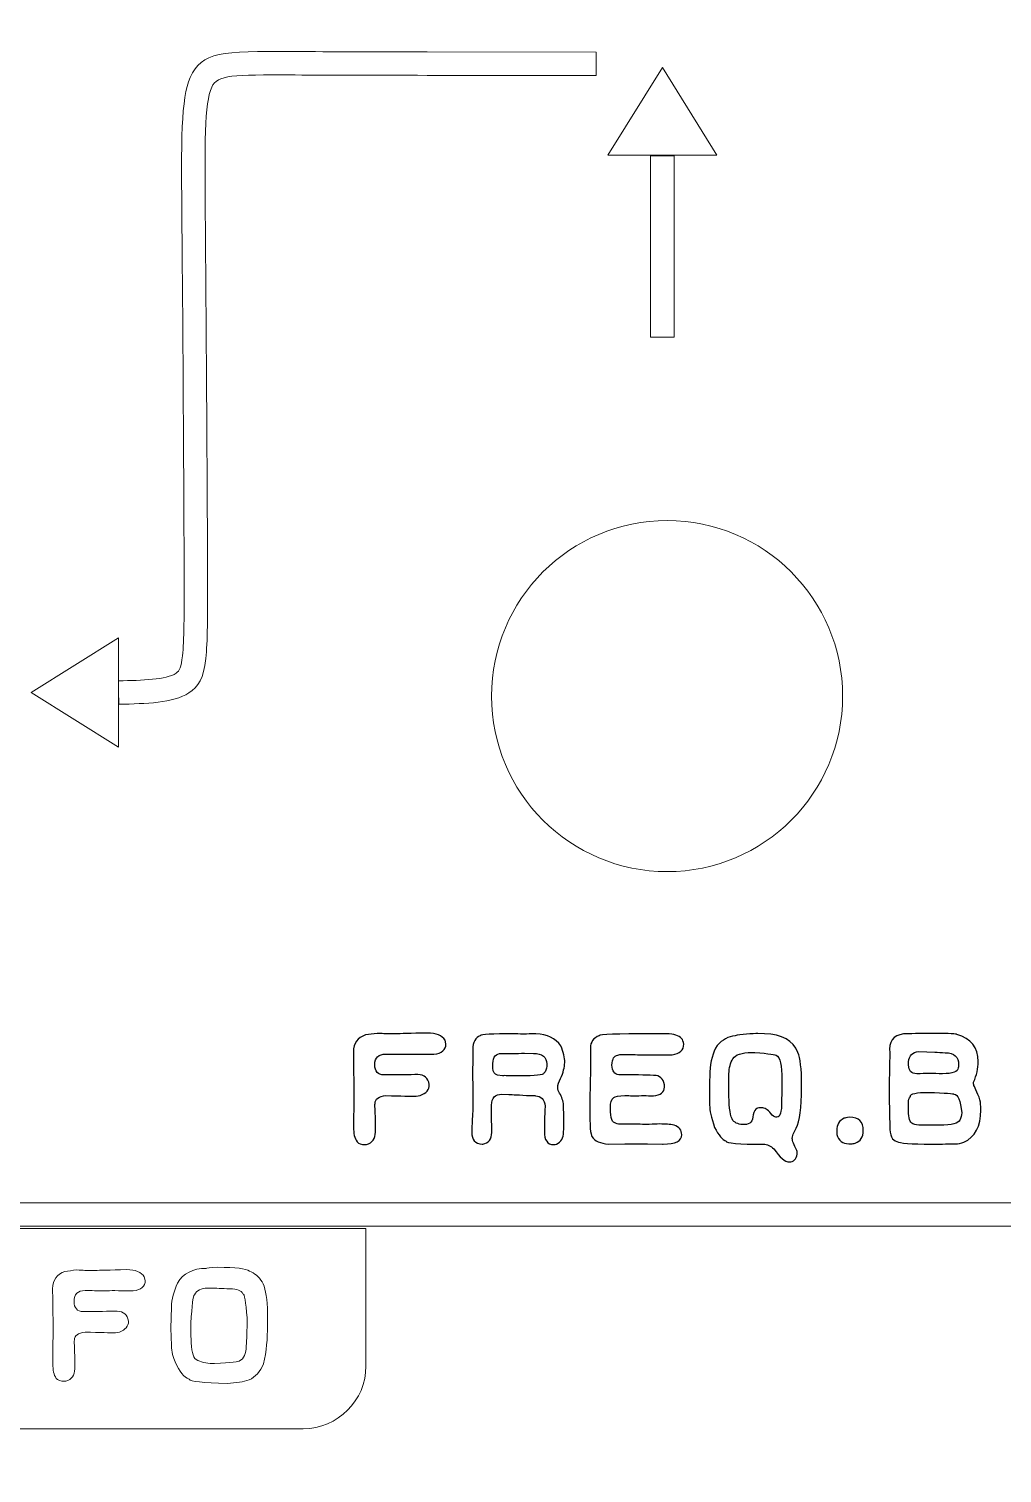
# Model space of a CAD drawing. Header units: centimetres. Extents: x -13.1 to 12.9, y -13 to 13.
# Drawn here: x -10.046 to -6.94, y 5.865 to 10.473 of the extents above; entities that cross this region are included whole.
import ezdxf

# ---------------------------------------------------------------- set-up
doc = ezdxf.new("R2010")
doc.units = ezdxf.units.CM
doc.header["$MEASUREMENT"] = 0
doc.layers.add('Layer 1', color=7, linetype='Continuous')

msp = doc.modelspace()

# ---------------------------------------------------------------- linework, layer by layer
at = {"layer": 'Layer 1', "color": 250, "lineweight": 9}
msp.add_open_spline([(-12.85, 12.98), (-12.85, 12.98), (12.75, 12.98), (12.75, 12.98), (12.75, 12.98), (12.86, 12.98), (12.95, 12.88999), (12.95, 12.78), (12.95, 12.78), (12.95, 12.78), (12.95, -12.82), (12.95, -12.82), (12.95, -12.82), (12.95, -12.93001), (12.86, -13.02), (12.75, -13.02), (12.75, -13.02), (12.75, -13.02), (-12.85, -13.02), (-12.85, -13.02), (-12.85, -13.02), (-12.96, -13.02), (-13.05, -12.93001), (-13.05, -12.82), (-13.05, -12.82), (-13.05, -12.82), (-13.05, 12.78), (-13.05, 12.78), (-13.05, 12.78), (-13.05, 12.88999), (-12.96, 12.98), (-12.85, 12.98)], degree=3, knots=[0, 0, 0, 0, 0.1111111, 0.1111111, 0.1111111, 0.1111111, 0.2222222, 0.2222222, 0.2222222, 0.2222222, 0.3333333, 0.3333333, 0.3333333, 0.3333333, 0.4444444, 0.4444444, 0.4444444, 0.4444444, 0.5555556, 0.5555556, 0.5555556, 0.5555556, 0.6666667, 0.6666667, 0.6666667, 0.6666667, 0.7777778, 0.7777778, 0.7777778, 0.7777778, 1, 1, 1, 1], dxfattribs=at)
at = {"layer": 'Layer 1', "color": 177, "lineweight": 9}
for points, knots in [([(-12.6284, 12.92752), (-12.6284, 12.92752), (-6.6284, 12.92752), (-6.6284, 12.92752), (-6.6284, 12.92752), (-6.56306, 12.92752), (-6.50366, 12.9008), (-6.46064, 12.85778), (-6.46064, 12.85778), (-6.41762, 12.81476), (-6.3909, 12.75536), (-6.3909, 12.69002), (-6.3909, 12.69002), (-6.3909, 12.69002), (-6.3909, 6.89002), (-6.3909, 6.89002), (-6.3909, 6.89002), (-6.3909, 6.82468), (-6.41762, 6.76528), (-6.46064, 6.72226), (-6.46064, 6.72226), (-6.50366, 6.67924), (-6.56306, 6.65252), (-6.6284, 6.65252), (-6.6284, 6.65252), (-6.6284, 6.65252), (-12.8659, 6.65252), (-12.8659, 6.65252), (-12.8659, 6.65252), (-12.8659, 6.65252), (-12.8659, 12.69002), (-12.8659, 12.69002), (-12.8659, 12.69002), (-12.8659, 12.75536), (-12.83918, 12.81476), (-12.79616, 12.85778), (-12.79616, 12.85778), (-12.75314, 12.9008), (-12.69374, 12.92752), (-12.6284, 12.92752)], [0, 0, 0, 0, 0.0909091, 0.0909091, 0.0909091, 0.0909091, 0.1818182, 0.1818182, 0.1818182, 0.1818182, 0.2727273, 0.2727273, 0.2727273, 0.2727273, 0.3636364, 0.3636364, 0.3636364, 0.3636364, 0.4545455, 0.4545455, 0.4545455, 0.4545455, 0.5454545, 0.5454545, 0.5454545, 0.5454545, 0.6363636, 0.6363636, 0.6363636, 0.6363636, 0.7272727, 0.7272727, 0.7272727, 0.7272727, 0.8181818, 0.8181818, 0.8181818, 0.8181818, 1, 1, 1, 1]), ([(-6.6284, 12.85252), (-6.6284, 12.85252), (-12.6284, 12.85252), (-12.6284, 12.85252), (-12.6284, 12.85252), (-12.67305, 12.85252), (-12.71368, 12.83422), (-12.74314, 12.80476), (-12.74314, 12.80476), (-12.7726, 12.7753), (-12.7909, 12.73467), (-12.7909, 12.69002), (-12.7909, 12.69002), (-12.7909, 12.69002), (-12.7909, 6.72752), (-12.7909, 6.72752), (-12.7909, 6.72752), (-12.7909, 6.72752), (-6.6284, 6.72752), (-6.6284, 6.72752), (-6.6284, 6.72752), (-6.58375, 6.72752), (-6.54312, 6.74582), (-6.51366, 6.77528), (-6.51366, 6.77528), (-6.4842, 6.80474), (-6.4659, 6.84537), (-6.4659, 6.89002), (-6.4659, 6.89002), (-6.4659, 6.89002), (-6.4659, 12.69002), (-6.4659, 12.69002), (-6.4659, 12.69002), (-6.4659, 12.73467), (-6.4842, 12.7753), (-6.51366, 12.80476), (-6.51366, 12.80476), (-6.54312, 12.83422), (-6.58375, 12.85252), (-6.6284, 12.85252)], [0, 0, 0, 0, 0.0909091, 0.0909091, 0.0909091, 0.0909091, 0.1818182, 0.1818182, 0.1818182, 0.1818182, 0.2727273, 0.2727273, 0.2727273, 0.2727273, 0.3636364, 0.3636364, 0.3636364, 0.3636364, 0.4545455, 0.4545455, 0.4545455, 0.4545455, 0.5454545, 0.5454545, 0.5454545, 0.5454545, 0.6363636, 0.6363636, 0.6363636, 0.6363636, 0.7272727, 0.7272727, 0.7272727, 0.7272727, 0.8181818, 0.8181818, 0.8181818, 0.8181818, 1, 1, 1, 1]), ([(-8.23535, 10.32351), (-8.23535, 10.32351), (-8.77459, 10.32444), (-8.77459, 10.32444), (-8.77459, 10.32444), (-8.94138, 10.32477), (-9.08844, 10.32515), (-9.19591, 10.32558), (-9.19591, 10.32558), (-9.19591, 10.32558), (-9.20529, 10.32562), (-9.20529, 10.32562), (-9.20529, 10.32562), (-9.3935, 10.3264), (-9.44477, 10.3266), (-9.46229, 10.28698), (-9.46229, 10.28698), (-9.48603, 10.2333), (-9.485, 10.11515), (-9.48256, 9.83482), (-9.48256, 9.83482), (-9.48256, 9.83482), (-9.48229, 9.80395), (-9.48229, 9.80395), (-9.48229, 9.80395), (-9.4809, 9.64151), (-9.47934, 9.42833), (-9.47809, 9.2232), (-9.47809, 9.2232), (-9.47698, 9.03968), (-9.47608, 8.86268), (-9.47574, 8.73453), (-9.47574, 8.73453), (-9.47539, 8.5974), (-9.47566, 8.51569), (-9.48133, 8.46439), (-9.48133, 8.46439), (-9.48841, 8.40041), (-9.50431, 8.37403), (-9.53541, 8.35402), (-9.53541, 8.35402), (-9.58558, 8.32175), (-9.67207, 8.31984), (-9.75854, 8.31796), (-9.75854, 8.31796), (-9.75854, 8.31796), (-9.75927, 8.31781), (-9.75927, 8.31781), (-9.75927, 8.31781), (-9.75927, 8.31781), (-9.75936, 8.35991), (-9.75936, 8.35991), (-9.75936, 8.35991), (-9.75936, 8.35991), (-9.76, 8.39266), (-9.76, 8.39266), (-9.76, 8.39266), (-9.76, 8.39266), (-9.75936, 8.39267), (-9.75936, 8.39267), (-9.75936, 8.39267), (-9.75936, 8.39267), (-9.75936, 8.39281), (-9.75936, 8.39281), (-9.75936, 8.39281), (-9.75936, 8.39281), (-9.75927, 8.39268), (-9.75927, 8.39268), (-9.75927, 8.39268), (-9.68377, 8.39433), (-9.60841, 8.39604), (-9.57583, 8.417), (-9.57583, 8.417), (-9.56548, 8.42366), (-9.55974, 8.43647), (-9.55575, 8.47259), (-9.55575, 8.47259), (-9.55035, 8.52144), (-9.5501, 8.60094), (-9.55044, 8.73453), (-9.55044, 8.73453), (-9.55077, 8.86231), (-9.55167, 9.03924), (-9.55279, 9.2229), (-9.55279, 9.2229), (-9.55403, 9.42741), (-9.55559, 9.64051), (-9.55699, 9.80337), (-9.55699, 9.80337), (-9.55699, 9.80337), (-9.55726, 9.83424), (-9.55726, 9.83424), (-9.55726, 9.83424), (-9.55981, 10.12621), (-9.56088, 10.24928), (-9.53085, 10.31716), (-9.53085, 10.31716), (-9.49355, 10.40151), (-9.43178, 10.40125), (-9.20499, 10.40032), (-9.20499, 10.40032), (-9.20499, 10.40032), (-9.19561, 10.40028), (-9.19561, 10.40028), (-9.19561, 10.40028), (-9.08793, 10.39984), (-8.94103, 10.39946), (-8.77459, 10.39914), (-8.77459, 10.39914), (-8.77459, 10.39914), (-8.23535, 10.39821), (-8.23535, 10.39821), (-8.23535, 10.39821), (-8.23535, 10.39821), (-8.23535, 10.32351), (-8.23535, 10.32351)], [0, 0, 0, 0, 0.0333333, 0.0333333, 0.0333333, 0.0333333, 0.0666667, 0.0666667, 0.0666667, 0.0666667, 0.1, 0.1, 0.1, 0.1, 0.1333333, 0.1333333, 0.1333333, 0.1333333, 0.1666667, 0.1666667, 0.1666667, 0.1666667, 0.2, 0.2, 0.2, 0.2, 0.2333333, 0.2333333, 0.2333333, 0.2333333, 0.2666667, 0.2666667, 0.2666667, 0.2666667, 0.3, 0.3, 0.3, 0.3, 0.3333333, 0.3333333, 0.3333333, 0.3333333, 0.3666667, 0.3666667, 0.3666667, 0.3666667, 0.4, 0.4, 0.4, 0.4, 0.4333333, 0.4333333, 0.4333333, 0.4333333, 0.4666667, 0.4666667, 0.4666667, 0.4666667, 0.5, 0.5, 0.5, 0.5, 0.5333333, 0.5333333, 0.5333333, 0.5333333, 0.5666667, 0.5666667, 0.5666667, 0.5666667, 0.6, 0.6, 0.6, 0.6, 0.6333333, 0.6333333, 0.6333333, 0.6333333, 0.6666667, 0.6666667, 0.6666667, 0.6666667, 0.7, 0.7, 0.7, 0.7, 0.7333333, 0.7333333, 0.7333333, 0.7333333, 0.7666667, 0.7666667, 0.7666667, 0.7666667, 0.8, 0.8, 0.8, 0.8, 0.8333333, 0.8333333, 0.8333333, 0.8333333, 0.8666667, 0.8666667, 0.8666667, 0.8666667, 0.9, 0.9, 0.9, 0.9, 0.9333333, 0.9333333, 0.9333333, 0.9333333, 1, 1, 1, 1]), ([(-8.19899, 10.06988), (-8.19899, 10.06988), (-8.02451, 10.34899), (-8.02451, 10.34899), (-8.02451, 10.34899), (-8.02451, 10.34899), (-7.85039, 10.06988), (-7.85039, 10.06988), (-7.85039, 10.06988), (-7.85039, 10.06988), (-8.19899, 10.06988), (-8.19899, 10.06988)], [0, 0, 0, 0, 0.25, 0.25, 0.25, 0.25, 0.5, 0.5, 0.5, 0.5, 1, 1, 1, 1]), ([(-7.987, 10.06751), (-7.987, 10.06751), (-7.987, 9.48906), (-7.987, 9.48906), (-7.987, 9.48906), (-7.987, 9.48906), (-8.062, 9.48906), (-8.062, 9.48906), (-8.062, 9.48906), (-8.062, 9.48906), (-8.062, 10.06751), (-8.062, 10.06751), (-8.062, 10.06751), (-8.062, 10.06751), (-7.987, 10.06751), (-7.987, 10.06751)], [0, 0, 0, 0, 0.2, 0.2, 0.2, 0.2, 0.4, 0.4, 0.4, 0.4, 0.6, 0.6, 0.6, 0.6, 1, 1, 1, 1]), ([(-9.75936, 8.18083), (-9.75936, 8.18083), (-10.03847, 8.35531), (-10.03847, 8.35531), (-10.03847, 8.35531), (-10.03847, 8.35531), (-9.75936, 8.52943), (-9.75936, 8.52943), (-9.75936, 8.52943), (-9.75936, 8.52943), (-9.75936, 8.18083), (-9.75936, 8.18083)], [0, 0, 0, 0, 0.25, 0.25, 0.25, 0.25, 0.5, 0.5, 0.5, 0.5, 1, 1, 1, 1]), ([(-8.97019, 6.64576), (-8.97019, 6.64576), (-12.86583, 6.64576), (-12.86583, 6.64576), (-12.86583, 6.64576), (-12.86583, 6.64576), (-12.86583, 6.20669), (-12.86583, 6.20669), (-12.86583, 6.20669), (-12.86583, 6.09669), (-12.77583, 6.00669), (-12.66583, 6.00669), (-12.66583, 6.00669), (-12.66583, 6.00669), (-9.17019, 6.00669), (-9.17019, 6.00669), (-9.17019, 6.00669), (-9.06019, 6.00669), (-8.97019, 6.09669), (-8.97019, 6.20669), (-8.97019, 6.20669), (-8.97019, 6.20669), (-8.97019, 6.64576), (-8.97019, 6.64576)], [0, 0, 0, 0, 0.1428571, 0.1428571, 0.1428571, 0.1428571, 0.2857143, 0.2857143, 0.2857143, 0.2857143, 0.4285714, 0.4285714, 0.4285714, 0.4285714, 0.5714286, 0.5714286, 0.5714286, 0.5714286, 0.7142857, 0.7142857, 0.7142857, 0.7142857, 1, 1, 1, 1]), ([(-9.73376, 6.51411), (-9.70582, 6.51411), (-9.6871, 6.50649), (-9.6776, 6.49125), (-9.6776, 6.49125), (-9.6776, 6.49125), (-9.67449, 6.47912), (-9.67449, 6.47912), (-9.67449, 6.47912), (-9.67449, 6.46077), (-9.68728, 6.44977), (-9.71287, 6.44629), (-9.71287, 6.44629), (-9.71814, 6.44629), (-9.7379, 6.44657), (-9.77204, 6.44713), (-9.77204, 6.44713), (-9.78258, 6.44713), (-9.79462, 6.44685), (-9.80817, 6.44629), (-9.80817, 6.44629), (-9.81917, 6.44685), (-9.83667, 6.44713), (-9.86056, 6.44713), (-9.86056, 6.44713), (-9.86056, 6.44713), (-9.8663, 6.44713), (-9.8663, 6.44713), (-9.8663, 6.44713), (-9.88982, 6.44713), (-9.90158, 6.43585), (-9.90158, 6.41327), (-9.90158, 6.41327), (-9.90158, 6.39135), (-9.89189, 6.38044), (-9.87242, 6.38044), (-9.87242, 6.38044), (-9.82632, 6.381), (-9.7902, 6.38128), (-9.76405, 6.38128), (-9.76405, 6.38128), (-9.74373, 6.38128), (-9.73159, 6.37065), (-9.72774, 6.34958), (-9.72774, 6.34958), (-9.72774, 6.33378), (-9.73742, 6.32211), (-9.7569, 6.31459), (-9.7569, 6.31459), (-9.7569, 6.31459), (-9.76988, 6.31261), (-9.76988, 6.31261), (-9.76988, 6.31261), (-9.78568, 6.31261), (-9.81786, 6.31327), (-9.8663, 6.31459), (-9.8663, 6.31459), (-9.88916, 6.31214), (-9.90055, 6.30386), (-9.90055, 6.28975), (-9.90055, 6.28975), (-9.9013, 6.28702), (-9.90158, 6.28458), (-9.90158, 6.2826), (-9.90158, 6.2826), (-9.90036, 6.26294), (-9.8997, 6.2493), (-9.8997, 6.24178), (-9.8997, 6.24178), (-9.8997, 6.24178), (-9.8997, 6.19803), (-9.8997, 6.19803), (-9.8997, 6.19803), (-9.8997, 6.17687), (-9.90911, 6.16351), (-9.92783, 6.15805), (-9.92783, 6.15805), (-9.92783, 6.15805), (-9.93084, 6.15805), (-9.93084, 6.15805), (-9.93084, 6.15805), (-9.94476, 6.15805), (-9.95398, 6.16106), (-9.95821, 6.16708), (-9.95821, 6.16708), (-9.96254, 6.1732), (-9.96555, 6.17997), (-9.96705, 6.1875), (-9.96705, 6.1875), (-9.96865, 6.19502), (-9.96941, 6.20349), (-9.96941, 6.2129), (-9.96941, 6.2129), (-9.96941, 6.21525), (-9.96931, 6.22832), (-9.96912, 6.25203), (-9.96912, 6.25203), (-9.96894, 6.27442), (-9.96884, 6.28825), (-9.96884, 6.29361), (-9.96884, 6.29361), (-9.96865, 6.33331), (-9.96856, 6.35494), (-9.96856, 6.35842), (-9.96856, 6.35842), (-9.9695, 6.39107), (-9.96997, 6.42268), (-9.96997, 6.45315), (-9.96997, 6.45315), (-9.96997, 6.48185), (-9.95689, 6.5001), (-9.93084, 6.508), (-9.93084, 6.508), (-9.91945, 6.51007), (-9.90704, 6.51176), (-9.89358, 6.51298), (-9.89358, 6.51298), (-9.88239, 6.51223), (-9.87373, 6.51186), (-9.86743, 6.51186), (-9.86743, 6.51186), (-9.86743, 6.51186), (-9.83328, 6.51186), (-9.83328, 6.51186), (-9.83328, 6.51186), (-9.82134, 6.51186), (-9.78813, 6.51261), (-9.73376, 6.51411)], [0, 0, 0, 0, 0.030303, 0.030303, 0.030303, 0.030303, 0.0606061, 0.0606061, 0.0606061, 0.0606061, 0.0909091, 0.0909091, 0.0909091, 0.0909091, 0.1212121, 0.1212121, 0.1212121, 0.1212121, 0.1515152, 0.1515152, 0.1515152, 0.1515152, 0.1818182, 0.1818182, 0.1818182, 0.1818182, 0.2121212, 0.2121212, 0.2121212, 0.2121212, 0.2424242, 0.2424242, 0.2424242, 0.2424242, 0.2727273, 0.2727273, 0.2727273, 0.2727273, 0.3030303, 0.3030303, 0.3030303, 0.3030303, 0.3333333, 0.3333333, 0.3333333, 0.3333333, 0.3636364, 0.3636364, 0.3636364, 0.3636364, 0.3939394, 0.3939394, 0.3939394, 0.3939394, 0.4242424, 0.4242424, 0.4242424, 0.4242424, 0.4545455, 0.4545455, 0.4545455, 0.4545455, 0.4848485, 0.4848485, 0.4848485, 0.4848485, 0.5151515, 0.5151515, 0.5151515, 0.5151515, 0.5454545, 0.5454545, 0.5454545, 0.5454545, 0.5757576, 0.5757576, 0.5757576, 0.5757576, 0.6060606, 0.6060606, 0.6060606, 0.6060606, 0.6363636, 0.6363636, 0.6363636, 0.6363636, 0.6666667, 0.6666667, 0.6666667, 0.6666667, 0.6969697, 0.6969697, 0.6969697, 0.6969697, 0.7272727, 0.7272727, 0.7272727, 0.7272727, 0.7575758, 0.7575758, 0.7575758, 0.7575758, 0.7878788, 0.7878788, 0.7878788, 0.7878788, 0.8181818, 0.8181818, 0.8181818, 0.8181818, 0.8484848, 0.8484848, 0.8484848, 0.8484848, 0.8787879, 0.8787879, 0.8787879, 0.8787879, 0.9090909, 0.9090909, 0.9090909, 0.9090909, 0.9393939, 0.9393939, 0.9393939, 0.9393939, 1, 1, 1, 1]), ([(-9.44308, 6.52154), (-9.38626, 6.52154), (-9.35267, 6.51741), (-9.34214, 6.50913), (-9.34214, 6.50913), (-9.32549, 6.50311), (-9.31203, 6.49172), (-9.30197, 6.47498), (-9.30197, 6.47498), (-9.29237, 6.45936), (-9.28654, 6.43142), (-9.28428, 6.39116), (-9.28428, 6.39116), (-9.28428, 6.39116), (-9.28428, 6.33547), (-9.28428, 6.33547), (-9.28428, 6.33547), (-9.28428, 6.29436), (-9.28842, 6.25363), (-9.2967, 6.21346), (-9.2967, 6.21346), (-9.30752, 6.18863), (-9.32295, 6.1715), (-9.34298, 6.16219), (-9.34298, 6.16219), (-9.36104, 6.15664), (-9.38437, 6.15288), (-9.41297, 6.1509), (-9.41297, 6.1509), (-9.49058, 6.15288), (-9.53103, 6.15739), (-9.53451, 6.16435), (-9.53451, 6.16435), (-9.55051, 6.17094), (-9.56537, 6.18938), (-9.57891, 6.21948), (-9.57891, 6.21948), (-9.58625, 6.23434), (-9.5902, 6.25184), (-9.59077, 6.27188), (-9.59077, 6.27188), (-9.59077, 6.27188), (-9.59274, 6.32776), (-9.59274, 6.32776), (-9.59274, 6.32776), (-9.59274, 6.32776), (-9.59105, 6.39398), (-9.59105, 6.39398), (-9.59105, 6.39398), (-9.58992, 6.41948), (-9.58343, 6.44516), (-9.57148, 6.47112), (-9.57148, 6.47112), (-9.55295, 6.50254), (-9.52238, 6.51825), (-9.47995, 6.51825), (-9.47995, 6.51825), (-9.47995, 6.51948), (-9.46763, 6.5206), (-9.44308, 6.52154)], [0, 0, 0, 0, 0.0625, 0.0625, 0.0625, 0.0625, 0.125, 0.125, 0.125, 0.125, 0.1875, 0.1875, 0.1875, 0.1875, 0.25, 0.25, 0.25, 0.25, 0.3125, 0.3125, 0.3125, 0.3125, 0.375, 0.375, 0.375, 0.375, 0.4375, 0.4375, 0.4375, 0.4375, 0.5, 0.5, 0.5, 0.5, 0.5625, 0.5625, 0.5625, 0.5625, 0.625, 0.625, 0.625, 0.625, 0.6875, 0.6875, 0.6875, 0.6875, 0.75, 0.75, 0.75, 0.75, 0.8125, 0.8125, 0.8125, 0.8125, 0.875, 0.875, 0.875, 0.875, 1, 1, 1, 1]), ([(-9.52821, 6.29333), (-9.52821, 6.25683), (-9.52294, 6.23491), (-9.5125, 6.22776), (-9.5125, 6.22776), (-9.49764, 6.21892), (-9.47995, 6.21449), (-9.45963, 6.21449), (-9.45963, 6.21449), (-9.45963, 6.21449), (-9.45352, 6.21449), (-9.45352, 6.21449), (-9.45352, 6.21449), (-9.40027, 6.21732), (-9.37356, 6.22033), (-9.37356, 6.22362), (-9.37356, 6.22362), (-9.35945, 6.22983), (-9.35239, 6.24563), (-9.35239, 6.27103), (-9.35239, 6.27103), (-9.35089, 6.28881), (-9.34985, 6.31863), (-9.34938, 6.36031), (-9.34938, 6.36031), (-9.35361, 6.41158), (-9.35803, 6.43726), (-9.36283, 6.43726), (-9.36283, 6.43726), (-9.36819, 6.44751), (-9.38193, 6.45268), (-9.40422, 6.45268), (-9.40422, 6.45268), (-9.43103, 6.4541), (-9.45051, 6.45485), (-9.46264, 6.45485), (-9.46264, 6.45485), (-9.46264, 6.45485), (-9.47553, 6.45485), (-9.47553, 6.45485), (-9.47553, 6.45485), (-9.49613, 6.45485), (-9.51015, 6.44798), (-9.51749, 6.43415), (-9.51749, 6.43415), (-9.52191, 6.43067), (-9.52567, 6.40047), (-9.52877, 6.34347), (-9.52877, 6.34347), (-9.52896, 6.33651), (-9.52906, 6.32954), (-9.52906, 6.32258), (-9.52906, 6.32258), (-9.52906, 6.3128), (-9.52877, 6.30311), (-9.52821, 6.29333)], [0, 0, 0, 0, 0.0666667, 0.0666667, 0.0666667, 0.0666667, 0.1333333, 0.1333333, 0.1333333, 0.1333333, 0.2, 0.2, 0.2, 0.2, 0.2666667, 0.2666667, 0.2666667, 0.2666667, 0.3333333, 0.3333333, 0.3333333, 0.3333333, 0.4, 0.4, 0.4, 0.4, 0.4666667, 0.4666667, 0.4666667, 0.4666667, 0.5333333, 0.5333333, 0.5333333, 0.5333333, 0.6, 0.6, 0.6, 0.6, 0.6666667, 0.6666667, 0.6666667, 0.6666667, 0.7333333, 0.7333333, 0.7333333, 0.7333333, 0.8, 0.8, 0.8, 0.8, 0.8666667, 0.8666667, 0.8666667, 0.8666667, 1, 1, 1, 1])]:
    msp.add_open_spline(points, degree=3, knots=knots, dxfattribs=at)
at = {"layer": 'Layer 1', "color": 242, "lineweight": 9}
msp.add_open_spline([(-8.56946, 8.34403), (-8.56946, 8.65331), (-8.31873, 8.90403), (-8.00946, 8.90403), (-8.00946, 8.90403), (-7.70018, 8.90403), (-7.44947, 8.65331), (-7.44947, 8.34403), (-7.44947, 8.34403), (-7.44946, 8.03475), (-7.70018, 7.78403), (-8.00945, 7.78403), (-8.00945, 7.78403), (-8.31873, 7.78403), (-8.56944, 8.03475), (-8.56944, 8.34403)], degree=3, knots=[0, 0, 0, 0, 0.2, 0.2, 0.2, 0.2, 0.4, 0.4, 0.4, 0.4, 0.6, 0.6, 0.6, 0.6, 1, 1, 1, 1], dxfattribs=at)
at = {"layer": 'Layer 1', "color": 177}
for points, knots in [([(-8.77417, 7.26903), (-8.74623, 7.26903), (-8.72751, 7.26141), (-8.71801, 7.24617), (-8.71801, 7.24617), (-8.71801, 7.24617), (-8.7149, 7.23404), (-8.7149, 7.23404), (-8.7149, 7.23404), (-8.7149, 7.21569), (-8.72769, 7.20469), (-8.75328, 7.20121), (-8.75328, 7.20121), (-8.75855, 7.20121), (-8.77831, 7.20149), (-8.81245, 7.20205), (-8.81245, 7.20205), (-8.82299, 7.20205), (-8.83503, 7.20177), (-8.84858, 7.20121), (-8.84858, 7.20121), (-8.85958, 7.20177), (-8.87708, 7.20205), (-8.90097, 7.20205), (-8.90097, 7.20205), (-8.90097, 7.20205), (-8.90671, 7.20205), (-8.90671, 7.20205), (-8.90671, 7.20205), (-8.93023, 7.20205), (-8.94199, 7.19077), (-8.94199, 7.16819), (-8.94199, 7.16819), (-8.94199, 7.14627), (-8.9323, 7.13536), (-8.91283, 7.13536), (-8.91283, 7.13536), (-8.86673, 7.13592), (-8.83061, 7.1362), (-8.80446, 7.1362), (-8.80446, 7.1362), (-8.78414, 7.1362), (-8.772, 7.12557), (-8.76815, 7.1045), (-8.76815, 7.1045), (-8.76815, 7.0887), (-8.77783, 7.07703), (-8.79731, 7.06951), (-8.79731, 7.06951), (-8.79731, 7.06951), (-8.81029, 7.06753), (-8.81029, 7.06753), (-8.81029, 7.06753), (-8.82609, 7.06753), (-8.85827, 7.06819), (-8.90671, 7.06951), (-8.90671, 7.06951), (-8.92957, 7.06706), (-8.94096, 7.05878), (-8.94096, 7.04467), (-8.94096, 7.04467), (-8.94171, 7.04194), (-8.94199, 7.0395), (-8.94199, 7.03752), (-8.94199, 7.03752), (-8.94077, 7.01786), (-8.94011, 7.00422), (-8.94011, 6.9967), (-8.94011, 6.9967), (-8.94011, 6.9967), (-8.94011, 6.95295), (-8.94011, 6.95295), (-8.94011, 6.95295), (-8.94011, 6.93179), (-8.94952, 6.91843), (-8.96824, 6.91297), (-8.96824, 6.91297), (-8.96824, 6.91297), (-8.97125, 6.91297), (-8.97125, 6.91297), (-8.97125, 6.91297), (-8.98517, 6.91297), (-8.99439, 6.91598), (-8.99862, 6.922), (-8.99862, 6.922), (-9.00295, 6.92812), (-9.00596, 6.93489), (-9.00746, 6.94242), (-9.00746, 6.94242), (-9.00906, 6.94994), (-9.00982, 6.95841), (-9.00982, 6.96782), (-9.00982, 6.96782), (-9.00982, 6.97017), (-9.00972, 6.98324), (-9.00953, 7.00695), (-9.00953, 7.00695), (-9.00935, 7.02934), (-9.00925, 7.04317), (-9.00925, 7.04853), (-9.00925, 7.04853), (-9.00906, 7.08823), (-9.00897, 7.10986), (-9.00897, 7.11334), (-9.00897, 7.11334), (-9.00991, 7.14599), (-9.01038, 7.1776), (-9.01038, 7.20807), (-9.01038, 7.20807), (-9.01038, 7.23677), (-8.9973, 7.25502), (-8.97125, 7.26292), (-8.97125, 7.26292), (-8.95986, 7.26499), (-8.94745, 7.26668), (-8.93399, 7.2679), (-8.93399, 7.2679), (-8.9228, 7.26715), (-8.91414, 7.26678), (-8.90784, 7.26678), (-8.90784, 7.26678), (-8.90784, 7.26678), (-8.87369, 7.26678), (-8.87369, 7.26678), (-8.87369, 7.26678), (-8.86175, 7.26678), (-8.82854, 7.26753), (-8.77417, 7.26903)], [0, 0, 0, 0, 0.030303, 0.030303, 0.030303, 0.030303, 0.0606061, 0.0606061, 0.0606061, 0.0606061, 0.0909091, 0.0909091, 0.0909091, 0.0909091, 0.1212121, 0.1212121, 0.1212121, 0.1212121, 0.1515152, 0.1515152, 0.1515152, 0.1515152, 0.1818182, 0.1818182, 0.1818182, 0.1818182, 0.2121212, 0.2121212, 0.2121212, 0.2121212, 0.2424242, 0.2424242, 0.2424242, 0.2424242, 0.2727273, 0.2727273, 0.2727273, 0.2727273, 0.3030303, 0.3030303, 0.3030303, 0.3030303, 0.3333333, 0.3333333, 0.3333333, 0.3333333, 0.3636364, 0.3636364, 0.3636364, 0.3636364, 0.3939394, 0.3939394, 0.3939394, 0.3939394, 0.4242424, 0.4242424, 0.4242424, 0.4242424, 0.4545455, 0.4545455, 0.4545455, 0.4545455, 0.4848485, 0.4848485, 0.4848485, 0.4848485, 0.5151515, 0.5151515, 0.5151515, 0.5151515, 0.5454545, 0.5454545, 0.5454545, 0.5454545, 0.5757576, 0.5757576, 0.5757576, 0.5757576, 0.6060606, 0.6060606, 0.6060606, 0.6060606, 0.6363636, 0.6363636, 0.6363636, 0.6363636, 0.6666667, 0.6666667, 0.6666667, 0.6666667, 0.6969697, 0.6969697, 0.6969697, 0.6969697, 0.7272727, 0.7272727, 0.7272727, 0.7272727, 0.7575758, 0.7575758, 0.7575758, 0.7575758, 0.7878788, 0.7878788, 0.7878788, 0.7878788, 0.8181818, 0.8181818, 0.8181818, 0.8181818, 0.8484848, 0.8484848, 0.8484848, 0.8484848, 0.8787879, 0.8787879, 0.8787879, 0.8787879, 0.9090909, 0.9090909, 0.9090909, 0.9090909, 0.9393939, 0.9393939, 0.9393939, 0.9393939, 1, 1, 1, 1]), ([(-8.42779, 7.26631), (-8.39177, 7.26574), (-8.36533, 7.25295), (-8.3484, 7.22792), (-8.3484, 7.22792), (-8.34012, 7.20807), (-8.33598, 7.19058), (-8.33598, 7.17534), (-8.33598, 7.17534), (-8.33598, 7.17534), (-8.33598, 7.17449), (-8.33598, 7.17449), (-8.33598, 7.17449), (-8.33636, 7.16038), (-8.34078, 7.14335), (-8.34925, 7.1235), (-8.34925, 7.1235), (-8.35508, 7.11325), (-8.35809, 7.10384), (-8.35809, 7.09538), (-8.35809, 7.09538), (-8.35809, 7.08898), (-8.3563, 7.08296), (-8.35282, 7.0775), (-8.35282, 7.0775), (-8.34492, 7.06499), (-8.34068, 7.0521), (-8.34012, 7.03893), (-8.34012, 7.03893), (-8.34012, 7.03893), (-8.33852, 7.00168), (-8.33852, 7.00168), (-8.33852, 7.00168), (-8.33852, 7.00168), (-8.33852, 6.98983), (-8.33852, 6.98983), (-8.33852, 6.98983), (-8.33852, 6.97656), (-8.33899, 6.96452), (-8.33984, 6.95342), (-8.33984, 6.95342), (-8.34003, 6.93395), (-8.34765, 6.92116), (-8.36279, 6.91485), (-8.36279, 6.91485), (-8.36514, 6.91363), (-8.36778, 6.91297), (-8.37069, 6.91297), (-8.37069, 6.91297), (-8.37069, 6.91297), (-8.37154, 6.91297), (-8.37154, 6.91297), (-8.37154, 6.91297), (-8.3912, 6.91335), (-8.40108, 6.92718), (-8.40108, 6.95455), (-8.40108, 6.95455), (-8.40108, 6.95455), (-8.40108, 6.95653), (-8.40108, 6.95653), (-8.40108, 6.95653), (-8.40108, 6.95653), (-8.40051, 6.99284), (-8.40051, 6.99284), (-8.40051, 6.99284), (-8.40033, 7.00356), (-8.39976, 7.01786), (-8.39882, 7.03583), (-8.39882, 7.03583), (-8.40089, 7.05737), (-8.41105, 7.06819), (-8.42949, 7.06838), (-8.42949, 7.06838), (-8.42949, 7.06913), (-8.4324, 7.0696), (-8.43824, 7.06979), (-8.43824, 7.06979), (-8.43824, 7.06979), (-8.45809, 7.07007), (-8.45809, 7.07007), (-8.45809, 7.07007), (-8.49139, 7.07205), (-8.51011, 7.07308), (-8.51434, 7.07308), (-8.51434, 7.07308), (-8.51434, 7.07308), (-8.53635, 7.07365), (-8.53635, 7.07365), (-8.53635, 7.07365), (-8.53635, 7.07365), (-8.5372, 7.07365), (-8.5372, 7.07365), (-8.5372, 7.07365), (-8.55818, 7.07365), (-8.5689, 7.06208), (-8.56947, 7.03893), (-8.56947, 7.03893), (-8.56947, 7.03893), (-8.56975, 7.01269), (-8.56975, 7.01269), (-8.56975, 7.01269), (-8.56975, 7.01269), (-8.5689, 6.95154), (-8.5689, 6.95154), (-8.5689, 6.95154), (-8.56928, 6.93038), (-8.57878, 6.91815), (-8.59759, 6.91485), (-8.59759, 6.91485), (-8.59759, 6.91485), (-8.59948, 6.91485), (-8.59948, 6.91485), (-8.59948, 6.91485), (-8.62168, 6.91523), (-8.63287, 6.92821), (-8.63287, 6.9537), (-8.63287, 6.9537), (-8.63287, 6.9537), (-8.63287, 6.95568), (-8.63287, 6.95568), (-8.63287, 6.95568), (-8.6308, 6.99519), (-8.62967, 7.01965), (-8.62948, 7.02896), (-8.62948, 7.02896), (-8.62948, 7.02896), (-8.6293, 7.04994), (-8.6293, 7.04994), (-8.6293, 7.04994), (-8.62911, 7.05615), (-8.62901, 7.06273), (-8.62901, 7.06951), (-8.62901, 7.06951), (-8.62901, 7.08672), (-8.62939, 7.10629), (-8.63005, 7.12821), (-8.63005, 7.12821), (-8.63005, 7.14655), (-8.62995, 7.15963), (-8.62977, 7.16734), (-8.62977, 7.16734), (-8.62958, 7.18898), (-8.62948, 7.20262), (-8.62948, 7.20807), (-8.62948, 7.20807), (-8.62948, 7.20807), (-8.62948, 7.21664), (-8.62948, 7.21664), (-8.62948, 7.21664), (-8.62901, 7.23997), (-8.62111, 7.25455), (-8.60587, 7.26019), (-8.60587, 7.26019), (-8.60249, 7.26442), (-8.56693, 7.26649), (-8.4992, 7.26649), (-8.4992, 7.26649), (-8.49214, 7.2664), (-8.48142, 7.26583), (-8.46693, 7.26489), (-8.46693, 7.26489), (-8.45442, 7.26583), (-8.44303, 7.26631), (-8.43278, 7.26631), (-8.43278, 7.26631), (-8.43278, 7.26631), (-8.42779, 7.26631), (-8.42779, 7.26631)], [0, 0, 0, 0, 0.0232558, 0.0232558, 0.0232558, 0.0232558, 0.0465116, 0.0465116, 0.0465116, 0.0465116, 0.0697674, 0.0697674, 0.0697674, 0.0697674, 0.0930233, 0.0930233, 0.0930233, 0.0930233, 0.1162791, 0.1162791, 0.1162791, 0.1162791, 0.1395349, 0.1395349, 0.1395349, 0.1395349, 0.1627907, 0.1627907, 0.1627907, 0.1627907, 0.1860465, 0.1860465, 0.1860465, 0.1860465, 0.2093023, 0.2093023, 0.2093023, 0.2093023, 0.2325581, 0.2325581, 0.2325581, 0.2325581, 0.255814, 0.255814, 0.255814, 0.255814, 0.2790698, 0.2790698, 0.2790698, 0.2790698, 0.3023256, 0.3023256, 0.3023256, 0.3023256, 0.3255814, 0.3255814, 0.3255814, 0.3255814, 0.3488372, 0.3488372, 0.3488372, 0.3488372, 0.372093, 0.372093, 0.372093, 0.372093, 0.3953488, 0.3953488, 0.3953488, 0.3953488, 0.4186047, 0.4186047, 0.4186047, 0.4186047, 0.4418605, 0.4418605, 0.4418605, 0.4418605, 0.4651163, 0.4651163, 0.4651163, 0.4651163, 0.4883721, 0.4883721, 0.4883721, 0.4883721, 0.5116279, 0.5116279, 0.5116279, 0.5116279, 0.5348837, 0.5348837, 0.5348837, 0.5348837, 0.5581395, 0.5581395, 0.5581395, 0.5581395, 0.5813953, 0.5813953, 0.5813953, 0.5813953, 0.6046512, 0.6046512, 0.6046512, 0.6046512, 0.627907, 0.627907, 0.627907, 0.627907, 0.6511628, 0.6511628, 0.6511628, 0.6511628, 0.6744186, 0.6744186, 0.6744186, 0.6744186, 0.6976744, 0.6976744, 0.6976744, 0.6976744, 0.7209302, 0.7209302, 0.7209302, 0.7209302, 0.744186, 0.744186, 0.744186, 0.744186, 0.7674419, 0.7674419, 0.7674419, 0.7674419, 0.7906977, 0.7906977, 0.7906977, 0.7906977, 0.8139535, 0.8139535, 0.8139535, 0.8139535, 0.8372093, 0.8372093, 0.8372093, 0.8372093, 0.8604651, 0.8604651, 0.8604651, 0.8604651, 0.8837209, 0.8837209, 0.8837209, 0.8837209, 0.9069767, 0.9069767, 0.9069767, 0.9069767, 0.9302326, 0.9302326, 0.9302326, 0.9302326, 0.9534884, 0.9534884, 0.9534884, 0.9534884, 1, 1, 1, 1]), ([(-8.01078, 7.26649), (-7.98745, 7.26621), (-7.97155, 7.26113), (-7.96318, 7.25135), (-7.96318, 7.25135), (-7.9596, 7.24711), (-7.95734, 7.24119), (-7.95621, 7.23347), (-7.95621, 7.23347), (-7.9564, 7.21513), (-7.96891, 7.20375), (-7.99375, 7.19933), (-7.99375, 7.19933), (-7.99375, 7.19933), (-8.08189, 7.19933), (-8.08189, 7.19933), (-8.08189, 7.19933), (-8.09243, 7.19951), (-8.11143, 7.20008), (-8.139, 7.20093), (-8.139, 7.20093), (-8.139, 7.20093), (-8.1436, 7.20093), (-8.1436, 7.20093), (-8.1436, 7.20093), (-8.16806, 7.20093), (-8.18067, 7.19594), (-8.18142, 7.18578), (-8.18142, 7.18578), (-8.18302, 7.18446), (-8.18443, 7.17797), (-8.18556, 7.16621), (-8.18556, 7.16621), (-8.18424, 7.14768), (-8.177, 7.13752), (-8.16374, 7.13592), (-8.16374, 7.13592), (-8.11623, 7.13555), (-8.07935, 7.13489), (-8.0533, 7.13395), (-8.0533, 7.13395), (-8.0533, 7.13395), (-8.05104, 7.13395), (-8.05104, 7.13395), (-8.05104, 7.13395), (-8.03326, 7.13395), (-8.02216, 7.12397), (-8.01774, 7.10394), (-8.01774, 7.10394), (-8.01774, 7.10394), (-8.01802, 7.09679), (-8.01802, 7.09679), (-8.01802, 7.09679), (-8.01821, 7.08023), (-8.02997, 7.07092), (-8.0533, 7.06894), (-8.0533, 7.06894), (-8.06411, 7.06913), (-8.07418, 7.06922), (-8.08359, 7.06922), (-8.08359, 7.06922), (-8.0929, 7.06922), (-8.10551, 7.06913), (-8.12131, 7.06894), (-8.12131, 7.06894), (-8.12131, 7.06894), (-8.12658, 7.06894), (-8.12658, 7.06894), (-8.12658, 7.06894), (-8.13316, 7.06932), (-8.13928, 7.06951), (-8.14473, 7.06951), (-8.14473, 7.06951), (-8.16298, 7.06951), (-8.17465, 7.06734), (-8.17973, 7.06311), (-8.17973, 7.06311), (-8.1866, 7.05728), (-8.19008, 7.04684), (-8.19026, 7.03169), (-8.19026, 7.03169), (-8.19026, 7.03169), (-8.19026, 7.02896), (-8.19026, 7.02896), (-8.19026, 7.02896), (-8.19026, 6.99735), (-8.18434, 6.98146), (-8.17258, 6.98127), (-8.17258, 6.98127), (-8.17258, 6.98005), (-8.16788, 6.97892), (-8.15856, 6.97798), (-8.15856, 6.97798), (-8.12893, 6.97798), (-8.10551, 6.97788), (-8.08829, 6.97769), (-8.08829, 6.97769), (-8.08829, 6.97769), (-8.06647, 6.97741), (-8.06647, 6.97741), (-8.06647, 6.97741), (-8.05433, 6.97835), (-8.04304, 6.97882), (-8.0326, 6.97882), (-8.0326, 6.97882), (-8.0151, 6.97882), (-7.99996, 6.9776), (-7.98707, 6.97525), (-7.98707, 6.97525), (-7.9708, 6.96913), (-7.96261, 6.95907), (-7.96261, 6.94496), (-7.96261, 6.94496), (-7.96261, 6.94496), (-7.96261, 6.94467), (-7.96261, 6.94467), (-7.96261, 6.94467), (-7.9628, 6.92464), (-7.98255, 6.91457), (-8.02188, 6.91457), (-8.02188, 6.91457), (-8.02188, 6.91457), (-8.02404, 6.91457), (-8.02404, 6.91457), (-8.02404, 6.91457), (-8.02404, 6.91457), (-8.07202, 6.91514), (-8.07202, 6.91514), (-8.07202, 6.91514), (-8.10616, 6.91532), (-8.13015, 6.91542), (-8.14389, 6.91542), (-8.14389, 6.91542), (-8.14389, 6.91542), (-8.19657, 6.91485), (-8.19657, 6.91485), (-8.19657, 6.91485), (-8.22244, 6.91636), (-8.24003, 6.92426), (-8.24925, 6.93856), (-8.24925, 6.93856), (-8.25376, 6.94373), (-8.25611, 6.97337), (-8.25611, 7.02765), (-8.25611, 7.02765), (-8.25611, 7.02765), (-8.25611, 7.04994), (-8.25611, 7.04994), (-8.25611, 7.04994), (-8.25611, 7.05596), (-8.25546, 7.0855), (-8.25414, 7.13837), (-8.25414, 7.13837), (-8.25414, 7.13837), (-8.25414, 7.22134), (-8.25414, 7.22134), (-8.25414, 7.22134), (-8.25395, 7.24062), (-8.24454, 7.25361), (-8.22582, 7.26019), (-8.22582, 7.26019), (-8.22564, 7.26442), (-8.16985, 7.26649), (-8.05847, 7.26649), (-8.05847, 7.26649), (-8.05847, 7.26649), (-8.01078, 7.26649), (-8.01078, 7.26649)], [0, 0, 0, 0, 0.0232558, 0.0232558, 0.0232558, 0.0232558, 0.0465116, 0.0465116, 0.0465116, 0.0465116, 0.0697674, 0.0697674, 0.0697674, 0.0697674, 0.0930233, 0.0930233, 0.0930233, 0.0930233, 0.1162791, 0.1162791, 0.1162791, 0.1162791, 0.1395349, 0.1395349, 0.1395349, 0.1395349, 0.1627907, 0.1627907, 0.1627907, 0.1627907, 0.1860465, 0.1860465, 0.1860465, 0.1860465, 0.2093023, 0.2093023, 0.2093023, 0.2093023, 0.2325581, 0.2325581, 0.2325581, 0.2325581, 0.255814, 0.255814, 0.255814, 0.255814, 0.2790698, 0.2790698, 0.2790698, 0.2790698, 0.3023256, 0.3023256, 0.3023256, 0.3023256, 0.3255814, 0.3255814, 0.3255814, 0.3255814, 0.3488372, 0.3488372, 0.3488372, 0.3488372, 0.372093, 0.372093, 0.372093, 0.372093, 0.3953488, 0.3953488, 0.3953488, 0.3953488, 0.4186047, 0.4186047, 0.4186047, 0.4186047, 0.4418605, 0.4418605, 0.4418605, 0.4418605, 0.4651163, 0.4651163, 0.4651163, 0.4651163, 0.4883721, 0.4883721, 0.4883721, 0.4883721, 0.5116279, 0.5116279, 0.5116279, 0.5116279, 0.5348837, 0.5348837, 0.5348837, 0.5348837, 0.5581395, 0.5581395, 0.5581395, 0.5581395, 0.5813953, 0.5813953, 0.5813953, 0.5813953, 0.6046512, 0.6046512, 0.6046512, 0.6046512, 0.627907, 0.627907, 0.627907, 0.627907, 0.6511628, 0.6511628, 0.6511628, 0.6511628, 0.6744186, 0.6744186, 0.6744186, 0.6744186, 0.6976744, 0.6976744, 0.6976744, 0.6976744, 0.7209302, 0.7209302, 0.7209302, 0.7209302, 0.744186, 0.744186, 0.744186, 0.744186, 0.7674419, 0.7674419, 0.7674419, 0.7674419, 0.7906977, 0.7906977, 0.7906977, 0.7906977, 0.8139535, 0.8139535, 0.8139535, 0.8139535, 0.8372093, 0.8372093, 0.8372093, 0.8372093, 0.8604651, 0.8604651, 0.8604651, 0.8604651, 0.8837209, 0.8837209, 0.8837209, 0.8837209, 0.9069767, 0.9069767, 0.9069767, 0.9069767, 0.9302326, 0.9302326, 0.9302326, 0.9302326, 0.9534884, 0.9534884, 0.9534884, 0.9534884, 1, 1, 1, 1]), ([(-7.75584, 7.26546), (-7.7406, 7.2664), (-7.72847, 7.26706), (-7.71944, 7.26762), (-7.71944, 7.26762), (-7.71944, 7.26762), (-7.69884, 7.26678), (-7.69884, 7.26678), (-7.69884, 7.26678), (-7.64202, 7.26518), (-7.60655, 7.24514), (-7.59244, 7.20676), (-7.59244, 7.20676), (-7.58435, 7.18945), (-7.58031, 7.15511), (-7.58031, 7.10366), (-7.58031, 7.10366), (-7.58031, 7.10366), (-7.58031, 7.09538), (-7.58031, 7.09538), (-7.58031, 7.09538), (-7.58031, 7.03037), (-7.58595, 6.98719), (-7.59733, 6.96584), (-7.59733, 6.96584), (-7.6058, 6.95041), (-7.61003, 6.93922), (-7.61003, 6.93226), (-7.61003, 6.93226), (-7.61003, 6.92548), (-7.60514, 6.91288), (-7.59517, 6.89444), (-7.59517, 6.89444), (-7.59461, 6.88992), (-7.59432, 6.88597), (-7.59432, 6.88259), (-7.59432, 6.88259), (-7.59762, 6.86612), (-7.60589, 6.85785), (-7.61916, 6.85785), (-7.61916, 6.85785), (-7.63327, 6.85785), (-7.64983, 6.87167), (-7.66873, 6.89943), (-7.66873, 6.89943), (-7.67946, 6.9094), (-7.69028, 6.91429), (-7.70128, 6.91429), (-7.70128, 6.91429), (-7.78143, 6.91429), (-7.82141, 6.91768), (-7.82141, 6.92426), (-7.82141, 6.92426), (-7.83279, 6.92849), (-7.84502, 6.94298), (-7.8581, 6.96782), (-7.8581, 6.96782), (-7.86854, 6.99961), (-7.87381, 7.02313), (-7.87381, 7.03837), (-7.87381, 7.03837), (-7.87419, 7.05116), (-7.87437, 7.06424), (-7.87437, 7.0775), (-7.87437, 7.0775), (-7.87437, 7.09952), (-7.8739, 7.12209), (-7.87296, 7.14523), (-7.87296, 7.14523), (-7.87136, 7.17816), (-7.86374, 7.20629), (-7.8501, 7.22962), (-7.8501, 7.22962), (-7.83279, 7.24758), (-7.8136, 7.25793), (-7.79253, 7.26047), (-7.79253, 7.26047), (-7.78407, 7.26235), (-7.77184, 7.26395), (-7.75584, 7.26546)], [0, 0, 0, 0, 0.047619, 0.047619, 0.047619, 0.047619, 0.0952381, 0.0952381, 0.0952381, 0.0952381, 0.1428571, 0.1428571, 0.1428571, 0.1428571, 0.1904762, 0.1904762, 0.1904762, 0.1904762, 0.2380952, 0.2380952, 0.2380952, 0.2380952, 0.2857143, 0.2857143, 0.2857143, 0.2857143, 0.3333333, 0.3333333, 0.3333333, 0.3333333, 0.3809524, 0.3809524, 0.3809524, 0.3809524, 0.4285714, 0.4285714, 0.4285714, 0.4285714, 0.4761905, 0.4761905, 0.4761905, 0.4761905, 0.5238095, 0.5238095, 0.5238095, 0.5238095, 0.5714286, 0.5714286, 0.5714286, 0.5714286, 0.6190476, 0.6190476, 0.6190476, 0.6190476, 0.6666667, 0.6666667, 0.6666667, 0.6666667, 0.7142857, 0.7142857, 0.7142857, 0.7142857, 0.7619048, 0.7619048, 0.7619048, 0.7619048, 0.8095238, 0.8095238, 0.8095238, 0.8095238, 0.8571429, 0.8571429, 0.8571429, 0.8571429, 0.9047619, 0.9047619, 0.9047619, 0.9047619, 1, 1, 1, 1]), ([(-7.24146, 7.26678), (-7.20674, 7.26734), (-7.17786, 7.26762), (-7.15463, 7.26762), (-7.15463, 7.26762), (-7.10834, 7.26762), (-7.0852, 7.26649), (-7.0852, 7.26433), (-7.0852, 7.26433), (-7.03948, 7.25201), (-7.01662, 7.22331), (-7.01662, 7.17807), (-7.01662, 7.17807), (-7.01662, 7.15624), (-7.02152, 7.13432), (-7.03149, 7.1125), (-7.03149, 7.1125), (-7.03149, 7.1125), (-7.03149, 7.10638), (-7.03149, 7.10638), (-7.03149, 7.10638), (-7.03149, 7.10271), (-7.02547, 7.08879), (-7.01352, 7.06452), (-7.01352, 7.06452), (-7.01023, 7.05276), (-7.00863, 7.04288), (-7.00863, 7.03479), (-7.00863, 7.03479), (-7.00863, 7.03479), (-7.00863, 7.02294), (-7.00863, 7.02294), (-7.00863, 7.02294), (-7.00863, 6.9713), (-7.0265, 6.93724), (-7.06234, 6.92069), (-7.06234, 6.92069), (-7.07175, 6.91739), (-7.08097, 6.9157), (-7.09019, 6.9157), (-7.09019, 6.9157), (-7.1185, 6.91495), (-7.14353, 6.91457), (-7.16545, 6.91457), (-7.16545, 6.91457), (-7.23101, 6.91457), (-7.26789, 6.91749), (-7.27598, 6.92313), (-7.27598, 6.92313), (-7.29122, 6.92586), (-7.29884, 6.94223), (-7.29884, 6.97224), (-7.29884, 6.97224), (-7.29884, 6.97224), (-7.2994, 7.00911), (-7.2994, 7.00911), (-7.2994, 7.00911), (-7.30025, 7.03432), (-7.30072, 7.05511), (-7.30072, 7.07167), (-7.30072, 7.07167), (-7.30072, 7.07167), (-7.30072, 7.10036), (-7.30072, 7.10036), (-7.30072, 7.10036), (-7.30053, 7.12256), (-7.30016, 7.14646), (-7.29969, 7.17205), (-7.29969, 7.17205), (-7.29931, 7.18343), (-7.29912, 7.19387), (-7.29912, 7.20347), (-7.29912, 7.20347), (-7.29912, 7.20836), (-7.29922, 7.21297), (-7.2994, 7.2172), (-7.2994, 7.2172), (-7.2994, 7.25031), (-7.28012, 7.26678), (-7.24146, 7.26678)], [0, 0, 0, 0, 0.047619, 0.047619, 0.047619, 0.047619, 0.0952381, 0.0952381, 0.0952381, 0.0952381, 0.1428571, 0.1428571, 0.1428571, 0.1428571, 0.1904762, 0.1904762, 0.1904762, 0.1904762, 0.2380952, 0.2380952, 0.2380952, 0.2380952, 0.2857143, 0.2857143, 0.2857143, 0.2857143, 0.3333333, 0.3333333, 0.3333333, 0.3333333, 0.3809524, 0.3809524, 0.3809524, 0.3809524, 0.4285714, 0.4285714, 0.4285714, 0.4285714, 0.4761905, 0.4761905, 0.4761905, 0.4761905, 0.5238095, 0.5238095, 0.5238095, 0.5238095, 0.5714286, 0.5714286, 0.5714286, 0.5714286, 0.6190476, 0.6190476, 0.6190476, 0.6190476, 0.6666667, 0.6666667, 0.6666667, 0.6666667, 0.7142857, 0.7142857, 0.7142857, 0.7142857, 0.7619048, 0.7619048, 0.7619048, 0.7619048, 0.8095238, 0.8095238, 0.8095238, 0.8095238, 0.8571429, 0.8571429, 0.8571429, 0.8571429, 0.9047619, 0.9047619, 0.9047619, 0.9047619, 1, 1, 1, 1]), ([(-8.51208, 7.20347), (-8.51208, 7.20347), (-8.5372, 7.20403), (-8.5372, 7.20403), (-8.5372, 7.20403), (-8.5372, 7.20403), (-8.53776, 7.20403), (-8.53776, 7.20403), (-8.53776, 7.20403), (-8.55536, 7.20403), (-8.56448, 7.19331), (-8.56505, 7.17205), (-8.56505, 7.17205), (-8.56505, 7.17205), (-8.56533, 7.15793), (-8.56533, 7.15793), (-8.56533, 7.15793), (-8.56533, 7.15793), (-8.56533, 7.15737), (-8.56533, 7.15737), (-8.56533, 7.15737), (-8.56533, 7.14476), (-8.56034, 7.13724), (-8.55046, 7.13479), (-8.55046, 7.13479), (-8.55046, 7.13479), (-8.53447, 7.13263), (-8.53447, 7.13263), (-8.53447, 7.13263), (-8.53221, 7.13263), (-8.53062, 7.13291), (-8.52949, 7.13348), (-8.52949, 7.13348), (-8.52046, 7.13272), (-8.51415, 7.13235), (-8.51048, 7.13235), (-8.51048, 7.13235), (-8.49967, 7.13216), (-8.48969, 7.13206), (-8.48066, 7.13206), (-8.48066, 7.13206), (-8.42892, 7.13206), (-8.40296, 7.13489), (-8.40296, 7.14063), (-8.40296, 7.14063), (-8.39675, 7.14665), (-8.39355, 7.15427), (-8.39336, 7.16348), (-8.39336, 7.16348), (-8.39336, 7.16348), (-8.39336, 7.17063), (-8.39336, 7.17063), (-8.39336, 7.17063), (-8.39336, 7.19246), (-8.40748, 7.20375), (-8.43579, 7.20422), (-8.43579, 7.20422), (-8.43579, 7.20422), (-8.46392, 7.20478), (-8.46392, 7.20478), (-8.46392, 7.20478), (-8.49346, 7.20384), (-8.50954, 7.20347), (-8.51208, 7.20347)], [0, 0, 0, 0, 0.0588235, 0.0588235, 0.0588235, 0.0588235, 0.1176471, 0.1176471, 0.1176471, 0.1176471, 0.1764706, 0.1764706, 0.1764706, 0.1764706, 0.2352941, 0.2352941, 0.2352941, 0.2352941, 0.2941176, 0.2941176, 0.2941176, 0.2941176, 0.3529412, 0.3529412, 0.3529412, 0.3529412, 0.4117647, 0.4117647, 0.4117647, 0.4117647, 0.4705882, 0.4705882, 0.4705882, 0.4705882, 0.5294118, 0.5294118, 0.5294118, 0.5294118, 0.5882353, 0.5882353, 0.5882353, 0.5882353, 0.6470588, 0.6470588, 0.6470588, 0.6470588, 0.7058824, 0.7058824, 0.7058824, 0.7058824, 0.7647059, 0.7647059, 0.7647059, 0.7647059, 0.8235294, 0.8235294, 0.8235294, 0.8235294, 0.8823529, 0.8823529, 0.8823529, 0.8823529, 1, 1, 1, 1]), ([(-7.81238, 7.06697), (-7.81144, 7.02877), (-7.80711, 7.00309), (-7.7994, 6.98983), (-7.7994, 6.98983), (-7.79131, 6.98117), (-7.77908, 6.97685), (-7.76271, 6.97685), (-7.76271, 6.97685), (-7.74437, 6.97685), (-7.73515, 6.98748), (-7.73515, 7.00855), (-7.73515, 7.00855), (-7.73204, 7.01956), (-7.72809, 7.02623), (-7.7233, 7.0284), (-7.7233, 7.0284), (-7.71981, 7.0299), (-7.71521, 7.03066), (-7.70956, 7.03066), (-7.70956, 7.03066), (-7.70768, 7.03066), (-7.7057, 7.03056), (-7.70345, 7.03037), (-7.70345, 7.03037), (-7.69526, 7.02962), (-7.68529, 7.02172), (-7.67372, 7.00667), (-7.67372, 7.00667), (-7.6677, 7.00262), (-7.66271, 7.00055), (-7.65886, 7.00055), (-7.65886, 7.00055), (-7.64888, 7.00055), (-7.64399, 7.01711), (-7.64399, 7.05022), (-7.64399, 7.05022), (-7.64399, 7.06339), (-7.64362, 7.08653), (-7.64286, 7.11965), (-7.64286, 7.11965), (-7.64286, 7.16593), (-7.64907, 7.19208), (-7.66158, 7.19791), (-7.66158, 7.19791), (-7.66158, 7.20027), (-7.68407, 7.20328), (-7.72913, 7.20676), (-7.72913, 7.20676), (-7.72913, 7.20676), (-7.73901, 7.20676), (-7.73901, 7.20676), (-7.73901, 7.20676), (-7.77137, 7.20676), (-7.7915, 7.20008), (-7.7994, 7.18691), (-7.7994, 7.18691), (-7.80749, 7.17402), (-7.81172, 7.15812), (-7.8121, 7.13921), (-7.8121, 7.13921), (-7.81248, 7.12877), (-7.81266, 7.11701), (-7.81266, 7.10394), (-7.81266, 7.10394), (-7.81266, 7.09274), (-7.81257, 7.08042), (-7.81238, 7.06697)], [0, 0, 0, 0, 0.0555556, 0.0555556, 0.0555556, 0.0555556, 0.1111111, 0.1111111, 0.1111111, 0.1111111, 0.1666667, 0.1666667, 0.1666667, 0.1666667, 0.2222222, 0.2222222, 0.2222222, 0.2222222, 0.2777778, 0.2777778, 0.2777778, 0.2777778, 0.3333333, 0.3333333, 0.3333333, 0.3333333, 0.3888889, 0.3888889, 0.3888889, 0.3888889, 0.4444444, 0.4444444, 0.4444444, 0.4444444, 0.5, 0.5, 0.5, 0.5, 0.5555556, 0.5555556, 0.5555556, 0.5555556, 0.6111111, 0.6111111, 0.6111111, 0.6111111, 0.6666667, 0.6666667, 0.6666667, 0.6666667, 0.7222222, 0.7222222, 0.7222222, 0.7222222, 0.7777778, 0.7777778, 0.7777778, 0.7777778, 0.8333333, 0.8333333, 0.8333333, 0.8333333, 0.8888889, 0.8888889, 0.8888889, 0.8888889, 1, 1, 1, 1]), ([(-7.23901, 7.17694), (-7.23901, 7.17694), (-7.23901, 7.16706), (-7.23901, 7.16706), (-7.23901, 7.16706), (-7.23901, 7.14853), (-7.23007, 7.13921), (-7.21229, 7.13921), (-7.21229, 7.13921), (-7.19903, 7.13921), (-7.18642, 7.13959), (-7.17448, 7.14034), (-7.17448, 7.14034), (-7.15867, 7.13959), (-7.14409, 7.13921), (-7.13073, 7.13921), (-7.13073, 7.13921), (-7.09762, 7.13921), (-7.08106, 7.14542), (-7.08106, 7.15793), (-7.08106, 7.15793), (-7.07984, 7.15793), (-7.07918, 7.16132), (-7.07918, 7.16819), (-7.07918, 7.16819), (-7.07918, 7.19331), (-7.09339, 7.20591), (-7.12189, 7.20591), (-7.12189, 7.20591), (-7.1344, 7.20704), (-7.14531, 7.20779), (-7.15463, 7.20807), (-7.15463, 7.20807), (-7.15463, 7.20807), (-7.20618, 7.20977), (-7.20618, 7.20977), (-7.20618, 7.20977), (-7.2264, 7.20807), (-7.23732, 7.19716), (-7.23901, 7.17694)], [0, 0, 0, 0, 0.0909091, 0.0909091, 0.0909091, 0.0909091, 0.1818182, 0.1818182, 0.1818182, 0.1818182, 0.2727273, 0.2727273, 0.2727273, 0.2727273, 0.3636364, 0.3636364, 0.3636364, 0.3636364, 0.4545455, 0.4545455, 0.4545455, 0.4545455, 0.5454545, 0.5454545, 0.5454545, 0.5454545, 0.6363636, 0.6363636, 0.6363636, 0.6363636, 0.7272727, 0.7272727, 0.7272727, 0.7272727, 0.8181818, 0.8181818, 0.8181818, 0.8181818, 1, 1, 1, 1]), ([(-7.23901, 7.04768), (-7.23901, 7.04768), (-7.23901, 7.02097), (-7.23901, 7.02097), (-7.23901, 7.02097), (-7.23901, 6.99764), (-7.23449, 6.98371), (-7.22546, 6.9791), (-7.22546, 6.9791), (-7.21756, 6.97656), (-7.2091, 6.97525), (-7.19988, 6.97525), (-7.19988, 6.97525), (-7.19988, 6.97525), (-7.14005, 6.97525), (-7.14005, 6.97525), (-7.14005, 6.97525), (-7.10035, 6.97525), (-7.07881, 6.98052), (-7.07533, 6.99124), (-7.07533, 6.99124), (-7.07147, 6.99858), (-7.06949, 7.0062), (-7.06949, 7.0141), (-7.06949, 7.0141), (-7.07279, 7.0538), (-7.08097, 7.07365), (-7.09405, 7.07365), (-7.09405, 7.07365), (-7.09405, 7.076), (-7.12114, 7.07807), (-7.17532, 7.07967), (-7.17532, 7.07967), (-7.21389, 7.07967), (-7.23327, 7.07534), (-7.23327, 7.06669), (-7.23327, 7.06669), (-7.23713, 7.06161), (-7.23901, 7.05521), (-7.23901, 7.04768)], [0, 0, 0, 0, 0.0909091, 0.0909091, 0.0909091, 0.0909091, 0.1818182, 0.1818182, 0.1818182, 0.1818182, 0.2727273, 0.2727273, 0.2727273, 0.2727273, 0.3636364, 0.3636364, 0.3636364, 0.3636364, 0.4545455, 0.4545455, 0.4545455, 0.4545455, 0.5454545, 0.5454545, 0.5454545, 0.5454545, 0.6363636, 0.6363636, 0.6363636, 0.6363636, 0.7272727, 0.7272727, 0.7272727, 0.7272727, 0.8181818, 0.8181818, 0.8181818, 0.8181818, 1, 1, 1, 1]), ([(-7.4265, 7.00055), (-7.3978, 7.00055), (-7.3835, 6.98625), (-7.3835, 6.95756), (-7.3835, 6.95756), (-7.3835, 6.93724), (-7.39197, 6.92388), (-7.40909, 6.91768), (-7.40909, 6.91768), (-7.4137, 6.91636), (-7.41793, 6.9157), (-7.42179, 6.9157), (-7.42179, 6.9157), (-7.42179, 6.9157), (-7.42922, 6.9157), (-7.42922, 6.9157), (-7.42922, 6.9157), (-7.44964, 6.9157), (-7.46243, 6.92567), (-7.46751, 6.94571), (-7.46751, 6.94571), (-7.46807, 6.95088), (-7.46836, 6.95483), (-7.46836, 6.95756), (-7.46836, 6.95756), (-7.46836, 6.97656), (-7.46045, 6.98964), (-7.44465, 6.99698), (-7.44465, 6.99698), (-7.44296, 6.99811), (-7.43694, 6.99933), (-7.4265, 7.00055)], [0, 0, 0, 0, 0.1111111, 0.1111111, 0.1111111, 0.1111111, 0.2222222, 0.2222222, 0.2222222, 0.2222222, 0.3333333, 0.3333333, 0.3333333, 0.3333333, 0.4444444, 0.4444444, 0.4444444, 0.4444444, 0.5555556, 0.5555556, 0.5555556, 0.5555556, 0.6666667, 0.6666667, 0.6666667, 0.6666667, 0.7777778, 0.7777778, 0.7777778, 0.7777778, 1, 1, 1, 1])]:
    msp.add_open_spline(points, degree=3, knots=knots, dxfattribs=at)

doc.saveas('drawing.dxf')
